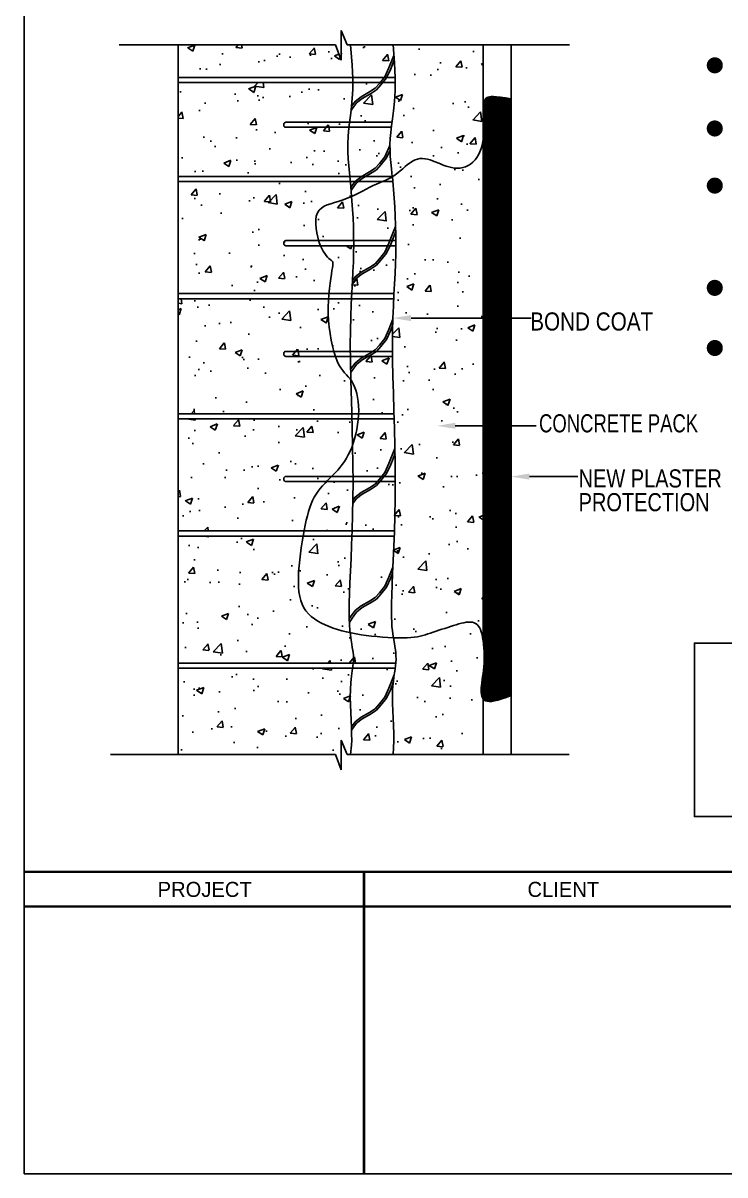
# Model space of a CAD drawing. Header units: millimetres. Extents: x -8855 to 105318, y -17958 to 67465.
# Drawn here: x -8855 to -1874, y 39218 to 50664 of the extents above; entities that cross this region are included whole.
import ezdxf
from ezdxf.lldxf.tags import DXFTag

# ---------------------------------------------------------------- set-up
doc = ezdxf.new("R2010")
doc.units = ezdxf.units.MM
doc.header["$LTSCALE"] = 25
for name, color, linetype in [('9', 3, 'Continuous'), ('DIM', 5, 'Continuous'), ('TEXT', 2, 'Continuous'), ('TITLE', 4, 'Continuous')]:
    doc.layers.add(name, color=color, linetype=linetype)
doc.styles.add('ROMANS', font='stylu.ttf')
tags = doc.linetypes.add('HIDDEN2', pattern=[4.7625, 3.175, -1.5875]).pattern_tags.tags
tags[6:7] = [DXFTag(74, 4), DXFTag(75, 0), DXFTag(340, '0'), DXFTag(46, 1.0), DXFTag(50, 0.0), DXFTag(44, 0.0), DXFTag(45, 0.0)]
tags[4:5] = [DXFTag(74, 4), DXFTag(75, 0), DXFTag(340, '0'), DXFTag(46, 1.0), DXFTag(50, 0.0), DXFTag(44, 0.0), DXFTag(45, 0.0)]
pattern_1 = [(50, (270911.4, 26129.16), (728.7387, -63.7563), [76.2, -838.2]), (355, (270911.4, 26129.16), (-140.9713, 764.2266), [60.96, -670.56]), (100.451, (270972.1, 26123.85), (587.77, 700.4668), [64.76, -712.36]), (46.1842, (270911.4, 26332.4), (1084.3162, -168.1693), [114.3, -1257.3]), (96.6356, (271001.8, 26318.3), (949.617, 989.7022), [97.14, -1068.54]), (351.184, (270911.4, 26332.4), (949.6184, 989.7005), [91.44, -1005.84]), (21, (271013, 26281.56), (606.4595, -409.0621), [76.2, -838.2]), (326, (271013, 26281.56), (247.2081, 736.7519), [60.96, -670.56]), (71.4514, (271063.54, 26247.5), (853.666, 327.6914), [64.76, -712.36]), (37.5, (270911.4, 26129.16), (12.35441, 338.22016), [0, -662.432, 0, -680.72, 0, -673.1]), (7.5, (270911.4, 26129.16), (267.27865, 400.7223), [0, -388.112, 0, -647.192, 0, -256.54]), (327.5, (270684.83, 26129.16), (542.36238, -22.91498), [0, -254, 0, -792.48, 0, -1051.56]), (317.5, (270583.23, 26129.16), (592.5167, 101.706), [0, -330.2, 0, -526.288, 0, -746.76])]

msp = doc.modelspace()

# ---------------------------------------------------------------- hatches: boundary and pattern name
at = {"layer": 'DIM'}
h = msp.add_hatch(dxfattribs=at)
h.set_pattern_fill('ANSI31', color=256, scale=40, style=0)
h.set_pattern_definition([(45, (0, 0), (-3.5355339, 3.5355339), [])])
h.paths.add_polyline_path([(-3999.5299, 46674.63578), (-4279.52676, 46674.63578), (-4279.52676, 44533.66933), (-4274.26372, 44491.50664), (-4271.02676, 44455.0149), (-4268.92229, 44417.43087), (-4267.97593, 44379.35531), (-4268.21331, 44341.38897), (-4269.66005, 44304.13263), (-4272.28444, 44268.09602), (-4275.82538, 44233.42477), (-4279.96445, 44200.1735), (-4284.3832, 44168.39684), (-4288.7632, 44138.14938), (-4292.78602, 44109.48575), (-4296.13322, 44082.46057), (-4298.48637, 44057.12844), (-4299.54821, 44033.55764), (-4299.10615, 44011.87104), (-4296.96881, 43992.20519), (-4292.94476, 43974.69662), (-4286.84262, 43959.48188), (-4278.47097, 43946.69749), (-4267.63841, 43936.47999), (-4254.15353, 43928.96592), (-4237.76968, 43924.29182), (-4218.01915, 43922.59422), (-4194.37897, 43924.00966), (-4166.3262, 43928.67468), (-4133.33787, 43936.72581), (-4094.89101, 43948.29959), (-4050.46268, 43963.53256), (-3999.5299, 43982.56125)])
h.paths.add_polyline_path([(-3999.5299, 47732.36543), (-4279.52676, 47732.36543), (-4279.52676, 46674.63578), (-3999.5299, 46674.63578)])
h.paths.add_polyline_path([(-3999.5299, 49910.66129), (-4058.47269, 49919.86389), (-4106.47172, 49926.60883), (-4144.86055, 49931.05994), (-4174.97278, 49933.38108), (-4198.14196, 49933.73608), (-4215.70169, 49932.28879), (-4228.98553, 49929.20305), (-4239.32706, 49924.64272), (-4247.85612, 49918.71701), (-4254.88754, 49911.31671), (-4260.53241, 49902.27797), (-4264.90183, 49891.43694), (-4268.10689, 49878.62978), (-4270.25867, 49863.69265), (-4271.46827, 49846.4617), (-4271.84679, 49826.77309), (-4271.52752, 49804.5267), (-4270.73262, 49779.87726), (-4269.70648, 49753.04323), (-4268.69346, 49724.24307), (-4267.93793, 49693.69525), (-4267.68427, 49661.61821), (-4268.17686, 49628.23042), (-4269.66005, 49593.75033), (-4272.36647, 49558.44191), (-4276.48163, 49522.75119), (-4279.52676, 49503.73446), (-4279.52676, 47732.36543), (-3999.5299, 47732.36543)])
at = {"layer": 'TITLE'}
h = msp.add_hatch(dxfattribs=at)
h.set_pattern_fill('AR-CONC', color=256, scale=4, style=0)
h.set_pattern_definition(pattern_1)
h.paths.add_polyline_path([(-4279.52676, 43948.3098), (-4290.85681, 43965.61197), (-4298.87429, 44000.49591), (-4299.75113, 44043.51301), (-4296.13322, 44082.46057), (-4292.78602, 44109.48575), (-4288.7632, 44138.14938), (-4284.3832, 44168.39684), (-4279.96445, 44200.1735), (-4275.82538, 44233.42477), (-4272.28444, 44268.09602), (-4269.66005, 44304.13263), (-4268.21331, 44341.38897), (-4267.97593, 44379.35531), (-4268.92229, 44417.43087), (-4271.02676, 44455.0149), (-4274.26372, 44491.50664), (-4278.60754, 44526.30532), (-4284.03259, 44558.81018), (-4290.51325, 44588.42046), (-4298.04155, 44614.65373), (-4306.68014, 44637.5009), (-4316.50934, 44657.07117), (-4327.60946, 44673.4738), (-4340.06082, 44686.818), (-4353.94372, 44697.213), (-4369.33848, 44704.76804), (-4386.32542, 44709.59234), (-4404.95483, 44711.82245), (-4425.15705, 44711.70411), (-4446.83237, 44709.51042), (-4469.88112, 44705.51445), (-4494.20361, 44699.98926), (-4519.70015, 44693.20793), (-4546.27105, 44685.44353), (-4573.81662, 44676.96915), (-4602.20823, 44668.03054), (-4631.2014, 44658.76425), (-4660.52268, 44649.27949), (-4689.89866, 44639.68551), (-4719.05588, 44630.09153), (-4747.72093, 44620.60677), (-4775.62036, 44611.34048), (-4802.48073, 44602.40187), (-4828.2018, 44593.90018), (-4853.376, 44585.94463), (-4892.99293, 44574.55524), (-4933.27354, 44566.44717), (-4963.91643, 44561.76851), (-4997.84053, 44558.18214), (-5035.81146, 44555.79729), (-5078.33051, 44554.69589), (-5124.84171, 44554.85062), (-5171.06185, 44556.11235), (-5161.23016, 44498.48405), (-5156.28008, 44467.66151), (-5151.95824, 44436.86067), (-5148.55789, 44405.9474), (-5146.37228, 44374.78756), (-5145.69464, 44343.24702), (-5147.06266, 44304.21855), (-5147.47091, 44304.21855), (-5149.88913, 44278.38206), (-5154.46456, 44244.1581), (-5159.95461, 44207.75435), (-5165.76934, 44168.40541), (-5171.31883, 44125.34586), (-5176.01314, 44077.81031), (-5179.26234, 44025.03334), (-5180.47651, 43966.24956), (-5179.31839, 43901.09886), (-5176.46155, 43830.84238), (-5172.83223, 43757.14656), (-5169.35665, 43681.67785), (-5166.96108, 43606.10267), (-5166.57174, 43532.08749), (-5169.11488, 43461.29873), (-5175.51674, 43395.40284), (-4279.52676, 43395.40284)])
h.paths.add_polyline_path([(-5166.96108, 43606.10267), (-5169.35665, 43681.67785), (-5172.83223, 43757.14656), (-5176.46155, 43830.84238), (-5179.31839, 43901.09886), (-5180.47651, 43966.24956), (-5179.26234, 44025.03334), (-5176.01314, 44077.81031), (-5172.85441, 44109.79628), (-5198.45262, 44045.8164), (-5239.37514, 43954.64787), (-5296.03741, 43885.48563), (-5340.10774, 43835.1858), (-5399.91783, 43797.46086), (-5481.76309, 43750.30478), (-5538.42514, 43706.29246), (-5582.49569, 43646.56136), (-5588.15212, 43637.1707), (-5586.92137, 43598.34355), (-5586.60671, 43538.52506), (-5588.37984, 43489.16998), (-5597.48942, 43395.40284), (-5175.51674, 43395.40284), (-5169.11488, 43461.29873), (-5166.57174, 43532.08749)])
h.paths.add_polyline_path([(-5216.86801, 44053.62947), (-5162.7374, 44188.92291), (-5159.95461, 44207.75435), (-5154.46456, 44244.1581), (-5153.18503, 44253.72892), (-5577.71704, 44253.72892), (-5581.82182, 44225.95144), (-5588.66726, 44172.83638), (-5594.73794, 44111.36344), (-5598.99098, 44042.28108), (-5600.5489, 43966.854), (-5599.16201, 43888.83287), (-5596.03696, 43811.98063), (-5592.35206, 43737.15638), (-5589.30616, 43671.01745), (-5552.8773, 43720.39135), (-5492.94262, 43766.9457), (-5410.24913, 43814.5905), (-5353.23555, 43850.55155), (-5311.29852, 43898.41653), (-5256.53193, 43965.26488)])
h.paths.add_polyline_path([(-5156.28008, 44467.66151), (-5161.23016, 44498.48405), (-5171.04945, 44556.0397), (-5226.55932, 44558.71006), (-5280.12513, 44562.30552), (-5334.40187, 44566.93867), (-5388.56923, 44572.55488), (-5441.80692, 44579.09955), (-5493.44045, 44586.53625), (-5543.3787, 44594.90141), (-5602.6222, 44606.36826), (-5592.46844, 44531.46855), (-5586.25489, 44492.44284), (-5580.53707, 44458.87934), (-5575.58746, 44429.86723), (-5569.65261, 44392.91286), (-5565.52296, 44355.36943), (-5566.30273, 44333.12341), (-5570.16705, 44304.21855), (-5147.47091, 44304.21855), (-5146.81824, 44311.19164), (-5145.69464, 44343.24702), (-5146.37228, 44374.78756), (-5148.55789, 44405.9474), (-5151.95824, 44436.86067)])
h.paths.add_polyline_path([(-5589.04575, 43665.36304), (-5592.35206, 43737.15638), (-5596.03696, 43811.98063), (-5599.16201, 43888.83287), (-5600.5489, 43966.854), (-5598.99098, 44042.28108), (-5594.73794, 44111.36344), (-5588.66726, 44172.83638), (-5581.82182, 44225.95144), (-5577.71704, 44253.72892), (-7313.34191, 44253.72892), (-7313.34191, 43395.40284), (-5748.5712, 43395.40284), (-5689.90865, 43243.08156), (-5689.90865, 43539.42807), (-5632.94107, 43395.40284), (-5597.48942, 43395.40284), (-5588.37984, 43489.16998), (-5586.60671, 43538.52506), (-5586.92137, 43598.34355)])
h.paths.add_polyline_path([(-5592.46844, 44531.46855), (-5602.66624, 44606.69314), (-5638.38805, 44614.63555), (-5683.56854, 44626.11375), (-5727.27247, 44638.73886), (-5769.55455, 44652.56549), (-5810.46946, 44667.64826), (-5850.00808, 44684.06908), (-5887.90609, 44702.01912), (-5923.83538, 44721.71683), (-5957.46782, 44743.38066), (-5988.47528, 44767.22909), (-6016.52966, 44793.48056), (-6041.30282, 44822.35354), (-6062.46664, 44854.06648), (-6079.79327, 44888.79234), (-6093.45588, 44926.52202), (-6103.7279, 44967.20088), (-6110.88277, 45010.77433), (-6115.19392, 45057.18774), (-6116.93478, 45106.38651), (-6116.3788, 45158.316), (-6113.7994, 45212.92162), (-6109.46091, 45270.0213), (-6103.59118, 45328.92327), (-6096.40897, 45388.8083), (-6088.13302, 45448.85718), (-6078.98208, 45508.25068), (-6069.02178, 45567.07386), (-7313.34191, 45567.07386), (-7313.34191, 44304.21855), (-5570.16705, 44304.21855), (-5567.28214, 44325.79747), (-5566.12687, 44338.14046), (-5565.84805, 44346.09494), (-5566.05166, 44355.57203), (-5566.94293, 44368.2786), (-5568.75015, 44384.70843), (-5571.62214, 44405.17647), (-5575.58746, 44429.86723), (-5580.53707, 44458.87934), (-5586.25489, 44492.44284)])
h.paths.add_polyline_path([(-5820.11258, 47842.00134), (-5817.90688, 47906.08261), (-5816.6135, 47925.12493), (-7313.34191, 47925.12493), (-7313.34191, 46781.66462), (-5585.7839, 46781.66462), (-5586.29147, 46799.14563), (-5595.73799, 47118.06332), (-5602.83246, 47128.01405), (-5620.232, 47148.83136), (-5638.39717, 47168.88407), (-5657.05451, 47189.53753), (-5675.9306, 47212.15712), (-5694.752, 47238.10821), (-5713.24529, 47268.75617), (-5731.13701, 47305.46636), (-5748.15375, 47349.20364), (-5764.02206, 47399.33085), (-5778.46852, 47454.81029), (-5791.21967, 47514.60431), (-5802.00211, 47577.6752), (-5810.54238, 47642.9853), (-5816.56705, 47709.49692), (-5819.80269, 47776.17239)])
h.paths.add_polyline_path([(-5758.48046, 48879.75388), (-5719.71657, 48891.14105), (-5679.80425, 48904.00283), (-5639.39064, 48919.19483), (-5598.86766, 48936.40757), (-5587.3863, 48941.71542), (-5596.30305, 49039.99815), (-5601.15648, 49089.22606), (-7313.34191, 49089.22606), (-7313.34191, 47975.61455), (-5812.9531, 47975.61455), (-5808.13615, 48025.50681), (-5801.66487, 48079.10206), (-5794.86547, 48127.4543), (-5788.28481, 48169.68968), (-5782.46977, 48204.93439), (-5777.8943, 48232.66046), (-5774.74069, 48253.72354), (-5773.11831, 48269.32515), (-5773.13654, 48280.66681), (-5774.90475, 48288.95004), (-5778.53232, 48295.37638), (-5784.12861, 48301.14733), (-5791.803, 48307.46444), (-5808.88677, 48321.32967), (-5834.08822, 48346.02167), (-5863.32652, 48384.39947), (-5884.7616, 48424.19432), (-5899.13513, 48456.59905), (-5912.58811, 48493.9282), (-5924.50985, 48535.02577), (-5934.24412, 48578.41716), (-5941.13467, 48622.62777), (-5944.52525, 48666.183), (-5943.75964, 48707.60826), (-5938.18157, 48745.42895), (-5927.13482, 48778.17048), (-5910.191, 48804.79515), (-5887.83318, 48826.01297), (-5860.77228, 48842.97085), (-5829.71924, 48856.81568), (-5795.38499, 48868.69439)])
h.paths.add_polyline_path([(-5616.32166, 49621.41141), (-5606.4295, 49698.05851), (-5596.2941, 49768.32906), (-5587.31875, 49837.83279), (-5580.10833, 49914.01126), (-5575.55845, 50003.62465), (-5575.24446, 50074.23477), (-7313.34191, 50074.23477), (-7313.34191, 49139.71568), (-5606.18071, 49139.71568), (-5609.83698, 49176.24417), (-5616.1291, 49244.03869), (-5621.38801, 49313.6072), (-5624.86929, 49385.9544), (-5625.71147, 49461.60301), (-5623.05971, 49540.61032)])
h.paths.add_polyline_path([(-5198.56723, 49577.05795), (-5190.28934, 49641.19719), (-5180.15612, 49711.45268), (-5169.86618, 49791.13637), (-5161.11811, 49883.56024), (-5155.61053, 49992.03626), (-5155.245, 50074.23477), (-5276.50347, 50074.23477), (-5296.03741, 50050.39155), (-5340.10774, 50000.09172), (-5399.91783, 49962.36678), (-5481.76309, 49915.2107), (-5538.42514, 49871.19838), (-5582.49569, 49811.46728), (-5592.96874, 49794.08016), (-5596.2941, 49768.32906), (-5606.4295, 49698.05851), (-5616.32166, 49621.41141), (-5623.05971, 49540.61032), (-5625.71147, 49461.60301), (-5624.86929, 49385.9544), (-5621.38801, 49313.6072), (-5616.1291, 49244.03869), (-5609.83698, 49176.24417), (-5606.18071, 49139.71568), (-5488.55962, 49139.71568), (-5410.24913, 49184.83517), (-5353.23555, 49220.79622), (-5311.29852, 49268.6612), (-5256.53193, 49335.50956), (-5216.86801, 49423.87414), (-5205.81911, 49451.48964), (-5203.65058, 49516.09969)])
h.paths.add_polyline_path([(-5410.24913, 49979.49641), (-5353.23555, 50015.45747), (-5311.29852, 50063.32245), (-5302.35843, 50074.23477), (-5575.24446, 50074.23477), (-5575.55845, 50003.62465), (-5580.10833, 49914.01126), (-5587.2336, 49838.73241), (-5552.8773, 49885.29727), (-5492.94262, 49931.85161)], flags=17)
h.paths.add_polyline_path([(-5216.86801, 50218.53539), (-5167.0427, 50343.06819), (-5175.51674, 50446.89687), (-5596.90854, 50446.89687), (-5580.41744, 50244.83874), (-5575.57412, 50124.72439), (-5260.994, 50124.72439), (-5256.53193, 50130.1708)])
h.paths.add_polyline_path([(-5580.41744, 50244.83874), (-5596.90854, 50446.89687), (-5632.94107, 50446.89687), (-5689.90865, 50590.9221), (-5689.90865, 50294.5756), (-5748.5712, 50446.89687), (-7313.34191, 50446.89687), (-7313.34191, 50124.72439), (-5575.57412, 50124.72439)])
h.paths.add_polyline_path([(-4279.52676, 50446.89687), (-5175.51674, 50446.89687), (-5161.11124, 50270.3926), (-5155.23752, 50124.72439), (-5155.02048, 50124.72439), (-5155.61053, 49992.03626), (-5161.11811, 49883.56024), (-5169.86618, 49791.13637), (-5180.15612, 49711.45268), (-5190.28934, 49641.19719), (-5198.56723, 49577.05795), (-5203.65058, 49516.09969), (-5205.63772, 49456.8941), (-5204.9864, 49398.38958), (-5202.15435, 49339.53452), (-5197.59931, 49279.27733), (-5191.77901, 49216.56641), (-5184.08674, 49139.71568), (-5176.54774, 49139.71568), (-5152.47682, 49155.6674), (-5127.97709, 49174.30922), (-5103.47737, 49194.69872), (-5078.97764, 49215.96206), (-5054.47791, 49237.22539), (-5029.97819, 49257.61489), (-5005.47846, 49276.25672), (-4980.97874, 49292.27705), (-4944.54728, 49310.90188), (-4895.95532, 49319.68911), (-4846.67944, 49315.49942), (-4807.51193, 49304.80203), (-4781.85466, 49296.13649), (-4755.81459, 49286.1602), (-4729.35525, 49275.32827), (-4702.5131, 49264.16866), (-4675.34283, 49253.22751), (-4647.89913, 49243.05096), (-4620.23668, 49234.18517), (-4592.41016, 49227.17628), (-4564.47428, 49222.57043), (-4536.48371, 49220.91379), (-4508.53871, 49222.65236), (-4480.92183, 49227.83165), (-4453.96119, 49236.39706), (-4427.98492, 49248.29398), (-4403.32113, 49263.46777), (-4380.29795, 49281.86383), (-4359.2435, 49303.42755), (-4340.4859, 49328.10431), (-4324.26962, 49355.76667), (-4310.50457, 49385.99592), (-4299.01699, 49418.30053), (-4289.63314, 49452.18897), (-4282.17927, 49487.1697), (-4279.52676, 49503.73446)])
h = msp.add_hatch(dxfattribs=at)
h.set_pattern_fill('AR-CONC', color=256, scale=4, style=0)
h.set_pattern_definition(pattern_1)
h.paths.add_polyline_path([(-4279.52676, 46674.63578), (-5162.50393, 46674.63578), (-5161.33609, 46634.41532), (-5156.85177, 46455.95263), (-5153.67993, 46278.14531), (-5152.47682, 46103.06873), (-5153.69622, 45932.66639), (-5156.9821, 45768.35439), (-5161.77597, 45611.41697), (-5167.51932, 45463.13838), (-5173.65367, 45324.80288), (-5179.62053, 45197.69469), (-5184.86139, 45083.09808), (-5188.81777, 44982.29728), (-5191.05742, 44896.05718), (-5191.65302, 44823.06515), (-5190.80351, 44761.48919), (-5188.70783, 44709.49732), (-5185.56491, 44665.25754), (-5181.57368, 44626.93786), (-5176.93309, 44592.70628), (-5171.73402, 44560.05229), (-5171.06185, 44556.11235), (-5124.84171, 44554.85062), (-5078.33051, 44554.69589), (-5035.81146, 44555.79729), (-4997.84053, 44558.18214), (-4963.91643, 44561.76851), (-4933.27354, 44566.44717), (-4905.14625, 44572.1089), (-4878.76894, 44578.64446), (-4853.376, 44585.94463), (-4828.2018, 44593.90018), (-4802.48073, 44602.40187), (-4775.62036, 44611.34048), (-4747.72093, 44620.60677), (-4719.05588, 44630.09153), (-4689.89866, 44639.68551), (-4660.52268, 44649.27949), (-4631.2014, 44658.76425), (-4602.20823, 44668.03054), (-4573.81662, 44676.96915), (-4546.27105, 44685.44353), (-4519.70015, 44693.20793), (-4494.20361, 44699.98926), (-4469.88112, 44705.51445), (-4434.49466, 44711.64942), (-4394.39564, 44711.8843), (-4360.7922, 44702.34089), (-4333.12585, 44681.62535), (-4311.00348, 44648.93518), (-4298.04155, 44614.65373), (-4290.51325, 44588.42046), (-4284.03259, 44558.81018), (-4279.52676, 44531.81298)])
h.paths.add_polyline_path([(-4279.52676, 49499.6178), (-4289.63314, 49452.18897), (-4299.01699, 49418.30053), (-4310.50457, 49385.99592), (-4324.26962, 49355.76667), (-4340.4859, 49328.10431), (-4359.2435, 49303.42755), (-4380.29795, 49281.86383), (-4403.32113, 49263.46777), (-4427.98492, 49248.29398), (-4453.96119, 49236.39706), (-4480.92183, 49227.83165), (-4508.53871, 49222.65236), (-4536.48371, 49220.91379), (-4564.47428, 49222.57043), (-4592.41016, 49227.17628), (-4620.23668, 49234.18517), (-4647.89913, 49243.05096), (-4675.34283, 49253.22751), (-4702.5131, 49264.16866), (-4729.35525, 49275.32827), (-4755.81459, 49286.1602), (-4781.85466, 49296.13649), (-4807.51193, 49304.80203), (-4832.84107, 49311.7199), (-4857.89678, 49316.45317), (-4882.73374, 49318.56494), (-4907.40664, 49317.61829), (-4931.97017, 49313.17629), (-4956.47901, 49304.80203), (-4980.97874, 49292.27705), (-5005.47846, 49276.25672), (-5029.97819, 49257.61489), (-5054.47791, 49237.22539), (-5078.97764, 49215.96206), (-5103.47737, 49194.69872), (-5127.97709, 49174.30922), (-5152.47682, 49155.6674), (-5181.9786, 49136.11667), (-5164.72723, 48922.44793), (-5158.79896, 48837.14385), (-5153.73822, 48748.23913), (-5149.28046, 48644.33499), (-5149.45708, 48643.89356), (-5147.23212, 48562.30495), (-5146.29314, 48466.61408), (-5147.23447, 48369.99976), (-5150.16797, 48272.77926), (-5154.64015, 48173.86178), (-5160.05622, 48071.80448), (-5165.82137, 47965.16454), (-5171.34078, 47852.49913), (-5176.01964, 47732.36543), (-5179.26315, 47603.32061), (-5180.47651, 47463.92184), (-5179.27339, 47313.31265), (-5176.10155, 47152.98205), (-5171.61723, 46985.00539), (-5166.47666, 46811.45802), (-5162.50393, 46674.63578), (-4279.52676, 46674.63578)])
h.paths.add_polyline_path([(-5593.21252, 45343.95301), (-5587.1544, 45480.56937), (-5583.80377, 45567.07386), (-6069.00836, 45567.07386), (-6069.1749, 45566.16958), (-6078.98208, 45508.25068), (-6088.13302, 45448.85718), (-6096.40897, 45388.8083), (-6103.59118, 45328.92327), (-6109.46091, 45270.0213), (-6113.7994, 45212.92162), (-6116.3788, 45158.316), (-6116.93478, 45106.38651), (-6115.19392, 45057.18774), (-6110.88277, 45010.77433), (-6103.7279, 44967.20088), (-6093.45588, 44926.52202), (-6079.79327, 44888.79234), (-6062.46664, 44854.06648), (-6041.30282, 44822.35354), (-6016.52966, 44793.48056), (-5988.47528, 44767.22909), (-5957.46782, 44743.38066), (-5923.83538, 44721.71683), (-5887.90609, 44702.01912), (-5850.00808, 44684.06908), (-5810.46946, 44667.64826), (-5769.55455, 44652.56549), (-5727.27247, 44638.73886), (-5683.56854, 44626.11375), (-5638.38805, 44614.63555), (-5601.71025, 44606.48059), (-5604.01532, 44628.61148), (-5608.10322, 44686.15283), (-5610.68211, 44750.13264), (-5611.67196, 44821.88162), (-5611.00823, 44903.223), (-5608.5992, 44995.98562), (-5604.48026, 45100.92806), (-5599.16572, 45217.13563)])
h.paths.add_polyline_path([(-5573.66148, 45938.36799), (-5572.48245, 46103.12839), (-5572.51464, 46107.81326), (-5835.97492, 46107.81326), (-5850.71901, 46092.58272), (-5875.26431, 46066.11278), (-5898.77056, 46038.98747), (-5920.85494, 46010.98832), (-5941.13467, 45981.89687), (-5959.33628, 45951.47646), (-5975.62386, 45919.41762), (-5990.27083, 45885.39264), (-6003.55063, 45849.07384), (-6015.7367, 45810.13354), (-6027.10245, 45768.24404), (-6037.92134, 45723.07766), (-6048.4668, 45674.30672), (-6058.93022, 45621.79467), (-6059.7095, 45617.56349), (-5581.84813, 45617.56349), (-5581.52303, 45625.95674), (-5576.84919, 45778.96501)])
h.paths.add_polyline_path([(-5595.80953, 47745.81526), (-5590.93599, 47870.94754), (-5588.28187, 47925.12493), (-5816.6135, 47925.12493), (-5817.90688, 47906.08261), (-5820.11258, 47842.00134), (-5819.80269, 47776.17239), (-5816.56705, 47709.49692), (-5810.54238, 47642.9853), (-5802.00211, 47577.6752), (-5791.21967, 47514.60431), (-5778.46852, 47454.81029), (-5764.71799, 47402.00346), (-5599.99059, 47402.00346), (-5600.48641, 47464.07216), (-5599.21253, 47610.42545)])
h.paths.add_polyline_path([(-5567.16806, 48378.38009), (-5566.45208, 48451.86507), (-5835.97492, 48451.86507), (-5897.03532, 48451.86507), (-5884.7616, 48424.19432), (-5869.89588, 48396.59568), (-5854.92079, 48373.36622), (-5840.21913, 48354.06901), (-5826.17371, 48338.26715), (-5813.16735, 48325.52371), (-5801.58284, 48315.40178), (-5784.53181, 48301.56312), (-5773.15127, 48289.82738), (-5773.11074, 48264.61008), (-5777.8943, 48232.66046), (-5782.46977, 48204.93439), (-5788.28481, 48169.68968), (-5794.86547, 48127.4543), (-5801.66487, 48079.10206), (-5808.13615, 48025.50681), (-5812.9531, 47975.61455), (-5585.86503, 47975.61455), (-5579.45034, 48094.26946), (-5574.13252, 48194.47536), (-5569.8771, 48288.59824)])
h.paths.add_polyline_path([(-5573.22164, 48727.30252), (-5577.96602, 48810.64958), (-5587.05438, 48941.42544), (-5639.39064, 48919.19483), (-5679.80425, 48904.00283), (-5719.71657, 48891.14105), (-5758.48046, 48879.75388), (-5795.38499, 48868.69439), (-5829.71924, 48856.81568), (-5860.77228, 48842.97085), (-5887.83318, 48826.01297), (-5910.191, 48804.79515), (-5927.13482, 48778.17048), (-5938.18157, 48745.42895), (-5943.75964, 48707.60826), (-5944.52525, 48666.183), (-5941.13467, 48622.62777), (-5934.24412, 48578.41716), (-5924.50985, 48535.02577), (-5915.0325, 48502.35469), (-5786.41117, 48502.35469), (-5566.65938, 48502.35469), (-5567.17125, 48554.51924), (-5569.54806, 48641.6764)])
h.paths.add_polyline_path([(-5158.79896, 48837.14385), (-5164.72723, 48922.44793), (-5178.1927, 49089.22606), (-5279.04964, 49089.22606), (-5309.31881, 49076.36687), (-5339.60624, 49063.21383), (-5371.8077, 49048.47697), (-5406.09638, 49031.75576), (-5442.24441, 49013.45073), (-5479.92368, 48994.16264), (-5518.80605, 48974.49224), (-5558.56342, 48955.04029), (-5587.08424, 48941.85507), (-5577.96602, 48810.64958), (-5573.22164, 48727.30252), (-5569.54806, 48641.6764), (-5567.17125, 48554.51924), (-5566.65938, 48502.35469), (-5206.08648, 48502.35469), (-5149.45708, 48643.89356), (-5149.79821, 48656.40306), (-5153.73822, 48748.23913)])
h.paths.add_polyline_path([(-5353.23555, 48272.32952), (-5311.29852, 48320.1945), (-5256.53193, 48387.04286), (-5227.4354, 48451.86507), (-5566.45208, 48451.86507), (-5567.16806, 48378.38009), (-5569.8771, 48288.59824), (-5574.13252, 48194.47536), (-5578.77079, 48107.07455), (-5552.8773, 48142.16933), (-5492.94262, 48188.72367), (-5410.24913, 48236.36847)], flags=17)
h.paths.add_polyline_path([(-5160.05622, 48071.80448), (-5154.64015, 48173.86178), (-5150.16797, 48272.77926), (-5147.23447, 48369.99976), (-5146.43685, 48451.86507), (-5205.51298, 48451.86507), (-5239.37514, 48376.42584), (-5296.03741, 48307.26361), (-5340.10774, 48256.96377), (-5399.91783, 48219.23883), (-5481.76309, 48172.08276), (-5538.42514, 48128.07043), (-5580.72222, 48070.74301), (-5585.26161, 47986.7763), (-5585.80842, 47975.61455), (-5165.25642, 47975.61455)])
h.paths.add_polyline_path([(-5216.86801, 47619.32551), (-5176.49185, 47720.24124), (-5171.34078, 47852.49913), (-5167.78288, 47925.12493), (-5588.28187, 47925.12493), (-5590.93599, 47870.94754), (-5595.80953, 47745.81526), (-5599.21253, 47610.42545), (-5600.48641, 47464.07216), (-5599.99059, 47402.00346), (-5375.81856, 47402.00346), (-5353.23555, 47416.24759), (-5311.29852, 47464.11257), (-5256.53193, 47530.96092)])
h.paths.add_polyline_path([(-5176.10155, 47152.98205), (-5179.27339, 47313.31265), (-5179.57856, 47351.51383), (-5420.12582, 47351.51383), (-5481.76309, 47316.00082), (-5538.42514, 47271.9885), (-5582.49569, 47212.2574), (-5596.87928, 47188.37809), (-5595.48111, 47117.70302), (-5586.47196, 47105.06677), (-5571.40573, 47078.88811), (-5557.81604, 47049.43257), (-5545.86695, 47016.9186), (-5535.72253, 46981.56467), (-5527.54684, 46943.58923), (-5521.50394, 46903.21075), (-5517.75789, 46860.64767), (-5516.47275, 46816.11847), (-5517.43087, 46781.66462), (-5165.61159, 46781.66462), (-5166.47666, 46811.45802), (-5171.61723, 46985.00539)])
h.paths.add_polyline_path([(-5164.14558, 46731.175), (-5520.41538, 46731.175), (-5527.54684, 46674.63904), (-5535.72253, 46626.78745), (-5545.86695, 46579.59123), (-5557.81604, 46533.65115), (-5571.40573, 46489.56798), (-5577.22666, 46473.48571), (-5573.64949, 46272.95663), (-5572.8616, 46158.30289), (-5289.03864, 46158.30289), (-5256.53193, 46197.98072), (-5216.86801, 46286.34531), (-5156.517, 46437.18594), (-5156.85177, 46455.95263), (-5161.33609, 46634.41532)])
h.paths.add_polyline_path([(-5156.9821, 45768.35439), (-5153.69622, 45932.66639), (-5152.47682, 46103.06873), (-5152.50942, 46107.81326), (-5305.13907, 46107.81326), (-5340.10774, 46067.90164), (-5399.91783, 46030.1767), (-5481.76309, 45983.02062), (-5538.42514, 45939.0083), (-5574.62997, 45889.93802), (-5576.84919, 45778.96501), (-5581.77941, 45617.56349), (-5161.58821, 45617.56349)])
h.paths.add_polyline_path([(-5176.75714, 45258.69171), (-5173.65367, 45324.80288), (-5167.51932, 45463.13838), (-5163.49353, 45567.07386), (-5583.80377, 45567.07386), (-5587.1544, 45480.56937), (-5593.21252, 45343.95301), (-5599.16572, 45217.13563), (-5604.48026, 45100.92806), (-5608.5992, 44995.98562), (-5611.00823, 44903.223), (-5611.67196, 44821.88162), (-5610.68211, 44750.13264), (-5610.42542, 44743.76442), (-5599.14493, 44762.49202), (-5552.8773, 44825.20093), (-5492.94262, 44871.75527), (-5410.24913, 44919.40007), (-5353.23555, 44955.36113), (-5311.29852, 45003.22611), (-5256.53193, 45070.07446), (-5216.86801, 45158.43905)])
h.paths.add_polyline_path([(-5188.70783, 44709.49732), (-5190.80351, 44761.48919), (-5191.65302, 44823.06515), (-5191.05742, 44896.05718), (-5188.81777, 44982.29728), (-5184.86139, 45083.09808), (-5179.62053, 45197.69469), (-5198.45262, 45150.62597), (-5239.37514, 45059.45745), (-5296.03741, 44990.29521), (-5340.10774, 44939.99538), (-5399.91783, 44902.27044), (-5481.76309, 44855.11436), (-5538.42514, 44811.10204), (-5582.49569, 44751.37094), (-5608.96101, 44707.43382), (-5608.10322, 44686.15283), (-5604.01532, 44628.61148), (-5601.71025, 44606.48059), (-5591.67633, 44604.24964), (-5543.3787, 44594.90141), (-5493.44045, 44586.53625), (-5441.80692, 44579.09955), (-5388.56923, 44572.55488), (-5334.40187, 44566.93867), (-5280.12513, 44562.30552), (-5226.55932, 44558.71006), (-5174.52475, 44556.20688), (-5171.10691, 44556.11358), (-5176.93309, 44592.70628), (-5181.57368, 44626.93786), (-5185.56491, 44665.25754)])
h = msp.add_hatch(dxfattribs=at)
h.set_pattern_fill('AR-CONC', color=256, scale=4, style=0)
h.set_pattern_definition(pattern_1)
h.paths.add_polyline_path([(-7313.34191, 46731.175), (-7313.34191, 45617.56349), (-6059.77332, 45617.56349), (-6048.4668, 45674.30672), (-6037.92134, 45723.07766), (-6027.10245, 45768.24404), (-6015.7367, 45810.13354), (-5997.28138, 45869.10711), (-5968.20117, 45936.66056), (-5932.75674, 45995.89892), (-5889.39478, 46050.87432), (-5850.71901, 46092.58272), (-5825.51747, 46118.61574), (-5800.04249, 46144.4303), (-5774.67689, 46170.24485), (-5749.80347, 46196.27787), (-5725.75036, 46222.766), (-5702.62692, 46250.01875), (-5680.48784, 46278.36378), (-5659.38782, 46308.1288), (-5639.38153, 46339.64149), (-5620.52367, 46373.22954), (-5602.86892, 46409.22063), (-5586.47196, 46447.94246), (-5577.40764, 46472.98568), (-5581.17827, 46623.04535), (-5584.31789, 46731.175)])

# ---------------------------------------------------------------- linework, layer by layer
at = {"linetype": 'HIDDEN2'}
for p, q in [((-6059.7095, 45617.56349), (-7313.34191, 45617.56349)), ((-6069.00836, 45567.07386), (-7313.34191, 45567.07386)), ((-5147.47091, 44304.21855), (-7313.34191, 44304.21855)), ((-5153.18503, 44253.72892), (-7313.34191, 44253.72892))]:
    msp.add_line(p, q, dxfattribs=at)
for p, q in [((-5163.49353, 45567.07386), (-6069.00836, 45567.07386)), ((-5161.58821, 45617.56349), (-6059.7095, 45617.56349)), ((-3999.5299, 43982.56125), (-3999.5299, 43395.40284)), ((-4279.52676, 43948.3098), (-4279.52676, 43395.40284)), ((-5689.90865, 43539.42807), (-5689.90865, 43243.08156)), ((-5689.90865, 43539.42807), (-5632.94107, 43395.40284)), ((-5748.5712, 43395.40284), (-7985.17067, 43395.40284)), ((-5689.90865, 43243.08156), (-5748.5712, 43395.40284)), ((-3423.93908, 43395.40284), (-5632.94107, 43395.40284))]:
    msp.add_line(p, q)
at = {"layer": '9'}
for p, q in [((-8842.79362, 67465.18411), (-8842.79362, 39229.87558)), ((-5147.47091, 50124.72439), (-7313.34191, 50124.72439)), ((-5153.18503, 50074.23477), (-7313.34191, 50074.23477)), ((-5786.41117, 49678.4629), (-6241.14644, 49678.4629)), ((-5184.91437, 49678.4629), (-5786.41117, 49678.4629)), ((-6261.14644, 49658.4629), (-6261.14644, 49647.97327)), ((-5835.97492, 49627.97327), (-6241.14644, 49627.97327)), ((-5191.99604, 49627.97327), (-5835.97492, 49627.97327)), ((-5176.54774, 49139.71568), (-7313.34191, 49139.71568)), ((-5178.1927, 49089.22606), (-7313.34191, 49089.22606)), ((-6261.14644, 48482.35469), (-6261.14644, 48471.86507)), ((-5786.41117, 48502.35469), (-6241.14644, 48502.35469)), ((-5835.97492, 48451.86507), (-6241.14644, 48451.86507)), ((-5146.43685, 48451.86507), (-5835.97492, 48451.86507)), ((-5146.64385, 48502.35469), (-5786.41117, 48502.35469)), ((-5812.9531, 47975.61455), (-7313.34191, 47975.61455)), ((-5165.25642, 47975.61455), (-5812.9531, 47975.61455)), ((-5816.6135, 47925.12493), (-7313.34191, 47925.12493)), ((-5167.78288, 47925.12493), (-5816.6135, 47925.12493)), ((-5786.41117, 47402.00346), (-6241.14644, 47402.00346)), ((-5179.98188, 47402.00346), (-5786.41117, 47402.00346)), ((-6261.14644, 47382.00346), (-6261.14644, 47371.51383)), ((-5835.97492, 47351.51383), (-6241.14644, 47351.51383)), ((-5179.57856, 47351.51383), (-5835.97492, 47351.51383)), ((-5517.43087, 46781.66462), (-7313.34191, 46781.66462)), ((-5520.82135, 46731.175), (-7313.34191, 46731.175)), ((-5164.14558, 46731.175), (-5520.82135, 46731.175)), ((-5165.61159, 46781.66462), (-5517.43087, 46781.66462)), ((-6261.14644, 46138.30289), (-6261.14644, 46127.81326)), ((-5786.41117, 46158.30289), (-6241.14644, 46158.30289)), ((-5152.85638, 46158.30289), (-5786.41117, 46158.30289)), ((-5835.97492, 46107.81326), (-6241.14644, 46107.81326)), ((-5153.18503, 46107.81326), (-5835.97492, 46107.81326)), ((-8842.79362, 39229.87558), (10637.06605, 39229.87558))]:
    msp.add_line(p, q, dxfattribs=at)
at = {"layer": '9', "linetype": 'HIDDEN2', "flags": 128}
for points in [[(-5596.90854, 50446.89687), (-5580.41744, 50244.83874), (-5575.07498, 50112.34567), (-5575.55845, 50003.62465), (-5580.10833, 49914.01126), (-5587.31875, 49837.83279), (-5596.2941, 49768.32906), (-5606.4295, 49698.05851), (-5616.32166, 49621.41141), (-5623.05971, 49540.61032), (-5625.71147, 49461.60301), (-5624.86929, 49385.9544), (-5621.38801, 49313.6072), (-5616.1291, 49244.03869), (-5609.83698, 49176.24417), (-5603.08938, 49108.83122), (-5596.30305, 49039.99815), (-5587.3863, 48941.71542)], [(-5175.51674, 50446.89687), (-5161.11124, 50270.3926), (-5155.04204, 50119.87639), (-5155.61053, 49992.03626), (-5161.11811, 49883.56024), (-5169.86618, 49791.13637), (-5180.15612, 49711.45268), (-5190.28934, 49641.19719), (-5198.56723, 49577.05795), (-5203.65058, 49516.09969), (-5205.63772, 49456.8941), (-5204.9864, 49398.38958), (-5202.15435, 49339.53452), (-5197.59931, 49279.27733), (-5191.77901, 49216.56641), (-5183.67317, 49135.58378)]]:
    msp.add_lwpolyline(points, dxfattribs=at)
at = {"layer": '9', "flags": 128}
for points in [[(-5592.96874, 49794.08016), (-5582.49569, 49811.46728), (-5538.42514, 49871.19838), (-5481.76309, 49915.2107), (-5399.91783, 49962.36678), (-5340.10774, 50000.09172), (-5296.03741, 50050.39155), (-5239.37514, 50119.55379), (-5198.45262, 50210.72232), (-5163.393, 50298.34994)], [(-5587.2336, 49838.73241), (-5552.8773, 49885.29727), (-5492.94262, 49931.85161), (-5410.24913, 49979.49641), (-5353.23555, 50015.45747), (-5311.29852, 50063.32245), (-5256.53193, 50130.1708), (-5216.86801, 50218.53539), (-5167.0427, 50343.06819)], [(-5595.639, 49032.67889), (-5552.8773, 49090.63603), (-5492.94262, 49137.19037), (-5410.24913, 49184.83517), (-5353.23555, 49220.79622), (-5311.29852, 49268.6612), (-5256.53193, 49335.50956), (-5216.86801, 49423.87414), (-5205.58409, 49452.07705)], [(-5592.66693, 48999.91997), (-5582.49569, 49016.80603), (-5538.42514, 49076.53713), (-5481.76309, 49120.54945), (-5399.91783, 49167.70553), (-5340.10774, 49205.43047), (-5296.03741, 49255.7303), (-5239.37514, 49324.89254), (-5205.02024, 49401.42951)], [(-5595.73799, 47118.06332), (-5586.29147, 46799.14563), (-5581.17827, 46623.04535), (-5577.40764, 46472.98568)], [(-5602.66624, 44606.69314), (-5592.46844, 44531.46855), (-5586.25489, 44492.44284), (-5580.53707, 44458.87934), (-5575.58746, 44429.86723), (-5571.62214, 44405.17647), (-5568.75015, 44384.70843), (-5566.94293, 44368.2786), (-5566.05166, 44355.57203), (-5565.84805, 44346.09494), (-5566.12687, 44338.14046), (-5567.28214, 44325.79747), (-5570.28917, 44303.30508), (-5575.34677, 44269.76884), (-5581.82182, 44225.95144), (-5588.66726, 44172.83638), (-5594.73794, 44111.36344), (-5598.99098, 44042.28108), (-5600.5489, 43966.854), (-5599.16201, 43888.83287), (-5596.03696, 43811.98063), (-5592.35206, 43737.15638), (-5589.04575, 43665.36304), (-5586.92137, 43598.34355), (-5586.60671, 43538.52506), (-5588.37984, 43489.16998), (-5597.48942, 43395.40284)], [(-5171.06185, 44556.11235), (-5161.23016, 44498.48405), (-5156.28008, 44467.66151), (-5151.95824, 44436.86067), (-5148.55789, 44405.9474), (-5146.37228, 44374.78756), (-5145.69464, 44343.24702), (-5146.81824, 44311.19164), (-5149.88913, 44278.38206), (-5154.46456, 44244.1581), (-5159.95461, 44207.75435), (-5165.76934, 44168.40541), (-5171.31883, 44125.34586), (-5176.01314, 44077.81031), (-5179.26234, 44025.03334), (-5180.47651, 43966.24956), (-5179.31839, 43901.09886), (-5176.46155, 43830.84238), (-5172.83223, 43757.14656), (-5169.35665, 43681.67785), (-5166.96108, 43606.10267), (-5166.57174, 43532.08749), (-5169.11488, 43461.29873), (-5175.51674, 43395.40284)], [(-5589.30616, 43671.01745), (-5552.8773, 43720.39135), (-5492.94262, 43766.9457), (-5410.24913, 43814.5905), (-5353.23555, 43850.55155), (-5311.29852, 43898.41653), (-5256.53193, 43965.26488), (-5216.86801, 44053.62947), (-5162.7374, 44188.92291)], [(-5588.15212, 43637.1707), (-5582.49569, 43646.56136), (-5538.42514, 43706.29246), (-5481.76309, 43750.30478), (-5399.91783, 43797.46086), (-5340.10774, 43835.1858), (-5296.03741, 43885.48563), (-5239.37514, 43954.64787), (-5198.45262, 44045.8164), (-5172.85441, 44109.79628)]]:
    msp.add_lwpolyline(points, dxfattribs=at)
at = {"layer": '9'}
for points in [[(-5182.01253, 49136.53694), (-5164.72723, 48922.44793), (-5158.79896, 48837.14385), (-5153.73822, 48748.23913), (-5149.79821, 48656.40306), (-5147.23212, 48562.30495), (-5146.29314, 48466.61408), (-5147.23447, 48369.99976), (-5150.16797, 48272.77926), (-5154.64015, 48173.86178), (-5160.05622, 48071.80448), (-5165.82137, 47965.16454), (-5171.34078, 47852.49913), (-5176.01964, 47732.36543), (-5179.26315, 47603.32061), (-5180.47651, 47463.92184), (-5179.27339, 47313.31265), (-5176.10155, 47152.98205), (-5171.61723, 46985.00539), (-5166.47666, 46811.45802), (-5161.33609, 46634.41532), (-5156.85177, 46455.95263), (-5153.67993, 46278.14531), (-5152.47682, 46103.06873), (-5153.69622, 45932.66639), (-5156.9821, 45768.35439), (-5161.77597, 45611.41697), (-5167.51932, 45463.13838), (-5173.65367, 45324.80288), (-5179.62053, 45197.69469), (-5184.86139, 45083.09808), (-5188.81777, 44982.29728), (-5191.05742, 44896.05718), (-5191.65302, 44823.06515), (-5190.80351, 44761.48919), (-5188.70783, 44709.49732), (-5185.56491, 44665.25754), (-5181.57368, 44626.93786), (-5176.93309, 44592.70628), (-5171.10691, 44556.11358)], [(-5587.08424, 48941.85507), (-5577.96602, 48810.64958), (-5573.22164, 48727.30252), (-5569.54806, 48641.6764), (-5567.17125, 48554.51924), (-5566.30852, 48466.5995), (-5567.16806, 48378.38009), (-5569.8771, 48288.59824), (-5574.13252, 48194.47536), (-5579.45034, 48094.26946), (-5585.26161, 47986.7763), (-5590.93599, 47870.94754), (-5595.80953, 47745.81526), (-5599.21253, 47610.42545), (-5600.48641, 47464.07216), (-5599.23552, 47307.48138), (-5595.48111, 47117.70302)], [(-5580.72222, 48070.74301), (-5538.42514, 48128.07043), (-5481.76309, 48172.08276), (-5399.91783, 48219.23883), (-5340.10774, 48256.96377), (-5296.03741, 48307.26361), (-5239.37514, 48376.42584), (-5198.45262, 48467.59437), (-5148.08252, 48593.48882)], [(-5578.77079, 48107.07455), (-5552.8773, 48142.16933), (-5492.94262, 48188.72367), (-5410.24913, 48236.36847), (-5353.23555, 48272.32952), (-5311.29852, 48320.1945), (-5256.53193, 48387.04286), (-5216.86801, 48475.40744), (-5149.45708, 48643.89356)], [(-5597.61278, 47225.45509), (-5552.8773, 47286.08739), (-5492.94262, 47332.64174), (-5410.24913, 47380.28653), (-5353.23555, 47416.24759), (-5311.29852, 47464.11257), (-5256.53193, 47530.96092), (-5216.86801, 47619.32551), (-5176.31316, 47720.68785)], [(-5596.87928, 47188.37809), (-5582.49569, 47212.2574), (-5538.42514, 47271.9885), (-5481.76309, 47316.00082), (-5399.91783, 47363.1569), (-5340.10774, 47400.88184), (-5296.03741, 47451.18167), (-5239.37514, 47520.34391), (-5198.45262, 47611.51244), (-5179.62053, 47658.58115)], [(-5577.22666, 46473.48571), (-5573.64949, 46272.95663), (-5572.48245, 46103.12839), (-5573.66148, 45938.36799), (-5576.84919, 45778.96501), (-5581.52303, 45625.95674), (-5587.1544, 45480.56937), (-5593.21252, 45343.95301), (-5599.16572, 45217.13563), (-5604.48026, 45100.92806), (-5608.5992, 44995.98562), (-5611.00823, 44903.223), (-5611.67196, 44821.88162), (-5610.68211, 44750.13264), (-5608.10322, 44686.15283), (-5604.01532, 44628.61148), (-5601.71025, 44606.48059)], [(-5574.62997, 45889.93802), (-5538.42514, 45939.0083), (-5481.76309, 45983.02062), (-5399.91783, 46030.1767), (-5340.10774, 46067.90164), (-5296.03741, 46118.20147), (-5239.37514, 46187.36371), (-5198.45262, 46278.53224), (-5155.59755, 46385.64369)], [(-5573.93754, 45924.56316), (-5552.8773, 45953.10719), (-5492.94262, 45999.66154), (-5410.24913, 46047.30633), (-5353.23555, 46083.26739), (-5311.29852, 46131.13237), (-5256.53193, 46197.98072), (-5216.86801, 46286.34531), (-5156.517, 46437.18594)], [(-5610.42542, 44743.76442), (-5599.14493, 44762.49202), (-5552.8773, 44825.20093), (-5492.94262, 44871.75527), (-5410.24913, 44919.40007), (-5353.23555, 44955.36113), (-5311.29852, 45003.22611), (-5256.53193, 45070.07446), (-5216.86801, 45158.43905), (-5176.75714, 45258.69171)], [(-5608.96101, 44707.43382), (-5582.49569, 44751.37094), (-5538.42514, 44811.10204), (-5481.76309, 44855.11436), (-5399.91783, 44902.27044), (-5340.10774, 44939.99538), (-5296.03741, 44990.29521), (-5239.37514, 45059.45745), (-5198.45262, 45150.62597), (-5179.62053, 45197.69469)]]:
    msp.add_lwpolyline(points, dxfattribs=at)
msp.add_lwpolyline([(9415.4097, 42779.59947), (-2177.69924, 42779.59947), (-2177.69924, 44503.55595), (9415.4097, 44503.55595)], close=True, dxfattribs=at)
for centre, start, end in [((-6241.14644, 49658.4629), 90, 180), ((-6241.14644, 49647.97327), 180, 270), ((-6241.14644, 48482.35469), 90, 180), ((-6241.14644, 48471.86507), 180, 270), ((-6241.14644, 47382.00346), 90, 180), ((-6241.14644, 47371.51383), 180, 270), ((-6241.14644, 46138.30289), 90, 180), ((-6241.14644, 46127.81326), 180, 270)]:
    msp.add_arc(centre, 20, start, end, dxfattribs=at)
at = {"layer": 'DIM'}
for p, q in [((-4996.01964, 47732.36543), (-3801.24022, 47732.36543)), ((-4556.55104, 46662.22643), (-3750.74761, 46662.22643)), ((-3819.5299, 46157.42648), (-3338.00679, 46157.42648))]:
    msp.add_line(p, q, dxfattribs=at)
for points in [[(-4996.01964, 47702.36543), (-4996.01964, 47762.36543), (-5176.01964, 47732.36543)], [(-4556.55104, 46632.22643), (-4556.55104, 46692.22643), (-4736.55104, 46662.22643)], [(-3819.5299, 46127.42648), (-3819.5299, 46187.42648), (-3999.5299, 46157.42648)]]:
    msp.add_solid(points, dxfattribs=at)
at = {"layer": 'TEXT', "const_width": 80}
for points in [[(-2015.58806, 50244.00571, 1), (-1935.58806, 50244.00571, 1)], [(-2015.58806, 49616.50742, 1), (-1935.58806, 49616.50742, 1)], [(-2015.58806, 49048.77091, 1), (-1935.58806, 49048.77091, 1)], [(-2015.58806, 48032.82143, 1), (-1935.58806, 48032.82143, 1)], [(-2015.58806, 47435.20403, 1), (-1935.58806, 47435.20403, 1)]]:
    msp.add_lwpolyline(points, format="xyb", close=True, dxfattribs=at)
at = {"layer": 'TEXT', "color": 1, "const_width": 24}
for points in [[(-8842.79362, 42229.87558), (10637.06605, 42229.87558)], [(-5464.23658, 39229.87558), (-5464.23658, 42229.87558)], [(-8842.79362, 41884.87558), (-1812.93395, 41884.87558)]]:
    msp.add_lwpolyline(points, dxfattribs=at)
at = {"layer": 'TITLE'}
for p, q in [((-5689.90865, 50590.9221), (-5632.94107, 50446.89687)), ((-5689.90865, 50590.9221), (-5689.90865, 50294.5756)), ((-7898.75071, 50446.89687), (-5748.5712, 50446.89687)), ((-7313.34191, 50446.89687), (-7313.34191, 43395.40284)), ((-5689.90865, 50294.5756), (-5748.5712, 50446.89687)), ((-5632.94107, 50446.89687), (-3421.90028, 50446.89687)), ((-4279.52676, 50446.89687), (-4279.52676, 49503.73446)), ((-3999.5299, 50446.89687), (-3999.5299, 49910.66129))]:
    msp.add_line(p, q, dxfattribs=at)
at = {"layer": 'TITLE', "linetype": 'HIDDEN2'}
for p, q in [((-3999.5299, 49910.66129), (-3999.5299, 43982.56125)), ((-4279.52676, 49503.73446), (-4279.52676, 44531.81298))]:
    msp.add_line(p, q, dxfattribs=at)
at = {"layer": 'TITLE'}
msp.add_polyline3d([(-3999.5299, 49910.66129, 0), (-4058.47269, 49919.86389, 0), (-4106.47172, 49926.60883, 0), (-4144.86055, 49931.05994, 0), (-4174.97278, 49933.38108, 0), (-4198.14196, 49933.73608, 0), (-4215.70169, 49932.28879, 0), (-4228.98553, 49929.20305, 0), (-4239.32706, 49924.64272, 0), (-4247.85612, 49918.71701, 0), (-4254.88754, 49911.31671, 0), (-4260.53241, 49902.27797, 0), (-4264.90183, 49891.43694, 0), (-4268.10689, 49878.62978, 0), (-4270.25867, 49863.69265, 0), (-4271.46827, 49846.4617, 0), (-4271.84679, 49826.77309, 0), (-4271.52752, 49804.5267, 0), (-4270.73262, 49779.87726, 0), (-4269.70648, 49753.04323, 0), (-4268.69346, 49724.24307, 0), (-4267.93793, 49693.69525, 0), (-4267.68427, 49661.61821, 0), (-4268.17686, 49628.23042, 0), (-4269.66005, 49593.75033, 0), (-4272.36647, 49558.44191, 0), (-4276.48163, 49522.75119, 0), (-4282.17927, 49487.1697, 0), (-4289.63314, 49452.18897, 0), (-4299.01699, 49418.30053, 0), (-4310.50457, 49385.99592, 0), (-4324.26962, 49355.76667, 0), (-4340.4859, 49328.10431, 0), (-4359.2435, 49303.42755, 0), (-4380.29795, 49281.86383, 0), (-4403.32113, 49263.46777, 0), (-4427.98492, 49248.29398, 0), (-4453.96119, 49236.39706, 0), (-4480.92183, 49227.83165, 0), (-4508.53871, 49222.65236, 0), (-4536.48371, 49220.91379, 0), (-4564.47428, 49222.57043, 0), (-4592.41016, 49227.17628, 0), (-4620.23668, 49234.18517, 0), (-4647.89913, 49243.05096, 0), (-4675.34283, 49253.22751, 0), (-4702.5131, 49264.16866, 0), (-4729.35525, 49275.32827, 0), (-4755.81459, 49286.1602, 0), (-4781.85466, 49296.13649, 0), (-4807.51193, 49304.80203, 0), (-4832.84107, 49311.7199, 0), (-4857.89678, 49316.45317, 0), (-4882.73374, 49318.56494, 0), (-4907.40664, 49317.61829, 0), (-4931.97017, 49313.17629, 0), (-4956.47901, 49304.80203, 0), (-4980.97874, 49292.27705, 0), (-5005.47846, 49276.25672, 0), (-5029.97819, 49257.61489, 0), (-5054.47791, 49237.22539, 0), (-5078.97764, 49215.96206, 0), (-5103.47737, 49194.69872, 0), (-5127.97709, 49174.30922, 0), (-5152.47682, 49155.6674, 0), (-5177.02212, 49139.40132, 0), (-5201.84085, 49125.15598, 0), (-5227.20645, 49112.33063, 0), (-5253.39236, 49100.32451, 0), (-5280.672, 49088.53684, 0), (-5309.31881, 49076.36687, 0), (-5339.60624, 49063.21383, 0), (-5371.8077, 49048.47697, 0), (-5406.09638, 49031.75576, 0), (-5442.24441, 49013.45073, 0), (-5479.92368, 48994.16264, 0), (-5518.80605, 48974.49224, 0), (-5558.56342, 48955.04029, 0), (-5598.86766, 48936.40757, 0), (-5639.39064, 48919.19483, 0), (-5679.80425, 48904.00283, 0), (-5719.71657, 48891.14105, 0), (-5758.48046, 48879.75388, 0), (-5795.38499, 48868.69439, 0), (-5829.71924, 48856.81568, 0), (-5860.77228, 48842.97085, 0), (-5887.83318, 48826.01297, 0), (-5910.191, 48804.79515, 0), (-5927.13482, 48778.17048, 0), (-5938.18157, 48745.42895, 0), (-5943.75964, 48707.60826, 0), (-5944.52525, 48666.183, 0), (-5941.13467, 48622.62777, 0), (-5934.24412, 48578.41716, 0), (-5924.50985, 48535.02577, 0), (-5912.58811, 48493.9282, 0), (-5899.13513, 48456.59905, 0), (-5884.7616, 48424.19432, 0), (-5869.89588, 48396.59568, 0), (-5854.92079, 48373.36622, 0), (-5840.21913, 48354.06901, 0), (-5826.17371, 48338.26715, 0), (-5813.16735, 48325.52371, 0), (-5801.58284, 48315.40178, 0), (-5791.803, 48307.46444, 0), (-5784.12861, 48301.14733, 0), (-5778.53232, 48295.37638, 0), (-5774.90475, 48288.95004, 0), (-5773.13654, 48280.66681, 0), (-5773.11831, 48269.32515, 0), (-5774.74069, 48253.72354, 0), (-5777.8943, 48232.66046, 0), (-5782.46977, 48204.93439, 0), (-5788.28481, 48169.68968, 0), (-5794.86547, 48127.4543, 0), (-5801.66487, 48079.10206, 0), (-5808.13615, 48025.50681, 0), (-5813.73244, 47967.54238, 0), (-5817.90688, 47906.08261, 0), (-5820.11258, 47842.00134, 0), (-5819.80269, 47776.17239, 0), (-5816.56705, 47709.49692, 0), (-5810.54238, 47642.9853, 0), (-5802.00211, 47577.6752, 0), (-5791.21967, 47514.60431, 0), (-5778.46852, 47454.81029, 0), (-5764.02206, 47399.33085, 0), (-5748.15375, 47349.20364, 0), (-5731.13701, 47305.46636, 0), (-5713.24529, 47268.75617, 0), (-5694.752, 47238.10821, 0), (-5675.9306, 47212.15712, 0), (-5657.05451, 47189.53753, 0), (-5638.39717, 47168.88407, 0), (-5620.232, 47148.83136, 0), (-5602.83246, 47128.01405, 0), (-5586.47196, 47105.06677, 0), (-5571.40573, 47078.88811, 0), (-5557.81604, 47049.43257, 0), (-5545.86695, 47016.9186, 0), (-5535.72253, 46981.56467, 0), (-5527.54684, 46943.58923, 0), (-5521.50394, 46903.21075, 0), (-5517.75789, 46860.64767, 0), (-5516.47275, 46816.11847, 0), (-5517.75789, 46769.90531, 0), (-5521.50394, 46722.54525, 0), (-5527.54684, 46674.63904, 0), (-5535.72253, 46626.78745, 0), (-5545.86695, 46579.59123, 0), (-5557.81604, 46533.65115, 0), (-5571.40573, 46489.56798, 0), (-5586.47196, 46447.94246, 0), (-5602.86892, 46409.22063, 0), (-5620.52367, 46373.22954, 0), (-5639.38153, 46339.64149, 0), (-5659.38782, 46308.1288, 0), (-5680.48784, 46278.36378, 0), (-5702.62692, 46250.01875, 0), (-5725.75036, 46222.766, 0), (-5749.80347, 46196.27787, 0), (-5774.67689, 46170.24485, 0), (-5800.04249, 46144.4303, 0), (-5825.51747, 46118.61574, 0), (-5850.71901, 46092.58272, 0), (-5875.26431, 46066.11278, 0), (-5898.77056, 46038.98747, 0), (-5920.85494, 46010.98832, 0), (-5941.13467, 45981.89687, 0), (-5959.33628, 45951.47646, 0), (-5975.62386, 45919.41762, 0), (-5990.27083, 45885.39264, 0), (-6003.55063, 45849.07384, 0), (-6015.7367, 45810.13354, 0), (-6027.10245, 45768.24404, 0), (-6037.92134, 45723.07766, 0), (-6048.4668, 45674.30672, 0), (-6058.93022, 45621.79467, 0), (-6069.1749, 45566.16958, 0), (-6078.98208, 45508.25068, 0), (-6088.13302, 45448.85718, 0), (-6096.40897, 45388.8083, 0), (-6103.59118, 45328.92327, 0), (-6109.46091, 45270.0213, 0), (-6113.7994, 45212.92162, 0), (-6116.3788, 45158.316, 0), (-6116.93478, 45106.38651, 0), (-6115.19392, 45057.18774, 0), (-6110.88277, 45010.77433, 0), (-6103.7279, 44967.20088, 0), (-6093.45588, 44926.52202, 0), (-6079.79327, 44888.79234, 0), (-6062.46664, 44854.06648, 0), (-6041.30282, 44822.35354, 0), (-6016.52966, 44793.48056, 0), (-5988.47528, 44767.22909, 0), (-5957.46782, 44743.38066, 0), (-5923.83538, 44721.71683, 0), (-5887.90609, 44702.01912, 0), (-5850.00808, 44684.06908, 0), (-5810.46946, 44667.64826, 0), (-5769.55455, 44652.56549, 0), (-5727.27247, 44638.73886, 0), (-5683.56854, 44626.11375, 0), (-5638.38805, 44614.63555, 0), (-5591.67633, 44604.24964, 0), (-5543.3787, 44594.90141, 0), (-5493.44045, 44586.53625, 0), (-5441.80692, 44579.09955, 0), (-5388.56923, 44572.55488, 0), (-5334.40187, 44566.93867, 0), (-5280.12513, 44562.30552, 0), (-5226.55932, 44558.71006, 0), (-5174.52475, 44556.20688, 0), (-5124.84171, 44554.85062, 0), (-5078.33051, 44554.69589, 0), (-5035.81146, 44555.79729, 0), (-4997.84053, 44558.18214, 0), (-4963.91643, 44561.76851, 0), (-4933.27354, 44566.44717, 0), (-4905.14625, 44572.1089, 0), (-4878.76894, 44578.64446, 0), (-4853.376, 44585.94463, 0), (-4828.2018, 44593.90018, 0), (-4802.48073, 44602.40187, 0), (-4775.62036, 44611.34048, 0), (-4747.72093, 44620.60677, 0), (-4719.05588, 44630.09153, 0), (-4689.89866, 44639.68551, 0), (-4660.52268, 44649.27949, 0), (-4631.2014, 44658.76425, 0), (-4602.20823, 44668.03054, 0), (-4573.81662, 44676.96915, 0), (-4546.27105, 44685.44353, 0), (-4519.70015, 44693.20793, 0), (-4494.20361, 44699.98926, 0), (-4469.88112, 44705.51445, 0), (-4446.83237, 44709.51042, 0), (-4425.15705, 44711.70411, 0), (-4404.95483, 44711.82245, 0), (-4386.32542, 44709.59234, 0), (-4369.33848, 44704.76804, 0), (-4353.94372, 44697.213, 0), (-4340.06082, 44686.818, 0), (-4327.60946, 44673.4738, 0), (-4316.50934, 44657.07117, 0), (-4306.68014, 44637.5009, 0), (-4298.04155, 44614.65373, 0), (-4290.51325, 44588.42046, 0), (-4284.03259, 44558.81018, 0), (-4278.60754, 44526.30532, 0), (-4274.26372, 44491.50664, 0), (-4271.02676, 44455.0149, 0), (-4268.92229, 44417.43087, 0), (-4267.97593, 44379.35531, 0), (-4268.21331, 44341.38897, 0), (-4269.66005, 44304.13263, 0), (-4272.28444, 44268.09602, 0), (-4275.82538, 44233.42477, 0), (-4279.96445, 44200.1735, 0), (-4284.3832, 44168.39684, 0), (-4288.7632, 44138.14938, 0), (-4292.78602, 44109.48575, 0), (-4296.13322, 44082.46057, 0), (-4298.48637, 44057.12844, 0), (-4299.54821, 44033.55764, 0), (-4299.10615, 44011.87104, 0), (-4296.96881, 43992.20519, 0), (-4292.94476, 43974.69662, 0), (-4286.84262, 43959.48188, 0), (-4278.47097, 43946.69749, 0), (-4267.63841, 43936.47999, 0), (-4254.15353, 43928.96592, 0), (-4237.76968, 43924.29182, 0), (-4218.01915, 43922.59422, 0), (-4194.37897, 43924.00966, 0), (-4166.3262, 43928.67468, 0), (-4133.33787, 43936.72581, 0), (-4094.89101, 43948.29959, 0), (-4050.46268, 43963.53256, 0), (-3999.5299, 43982.56125, 0)], dxfattribs=at)

# ---------------------------------------------------------------- texts
at = {"layer": 'TEXT', "style": 'ROMANS'}
for s, width, p in [('BOND COAT', 0.854322, (-3810.7289, 47608.93259)), ('CONCRETE PACK', 0.763217, (-3723.27938, 46596.77763)), ('NEW PLASTER ', 0.825403, (-3329.73237, 46049.05963)), ('PROTECTION', 0.825403, (-3329.73237, 45813.2431))]:
    msp.add_text(s, height=180, dxfattribs=dict(at, width=width)).set_placement(p)
for s, p in [(' PROJECT', (-7572.26346, 41980.40179)), (' CLIENT', (-3893.64255, 41980.40179))]:
    msp.add_text(s, height=150, dxfattribs=at).set_placement(p)

doc.saveas('drawing.dxf')
